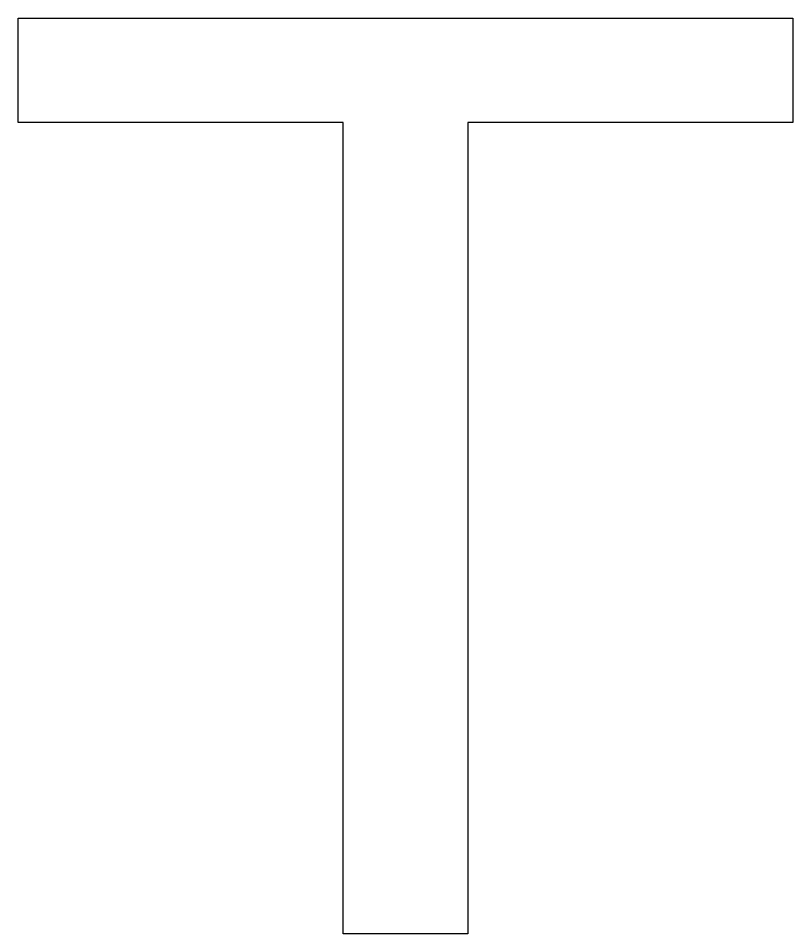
# Model space of a CAD drawing. Extents: x -3.32 to 3.64, y -3.67 to 4.56.
import ezdxf

# ---------------------------------------------------------------- set-up
doc = ezdxf.new("R2010")
doc.units = 0
doc.layers.get('0').update_dxf_attribs({"linetype": 'CONTINUOUS'})

msp = doc.modelspace()

# ---------------------------------------------------------------- linework, layer by layer
at = {"color": 7}
msp.add_lwpolyline([(-3.318315, 4.559351), (3.643534, 4.559351), (3.643534, 3.622286), (0.722091, 3.622286), (0.722091, -3.670294), (-0.396875, -3.670294), (-0.396875, 3.622286), (-3.318315, 3.622286), (-3.318315, 4.559351)], dxfattribs=at)

doc.saveas('drawing.dxf')
